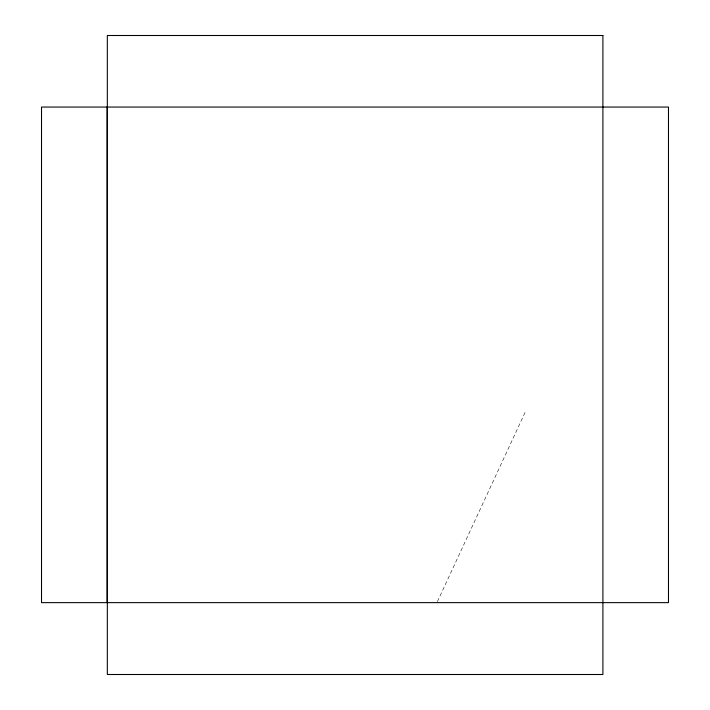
<?xml version="1.0" encoding="UTF-8"?>
<svg xmlns="http://www.w3.org/2000/svg" width="710" height="710" viewBox="0 0 710 710"><rect width="100%" height="100%" fill="white"/><g stroke="black" fill="none" stroke-linecap="round" stroke-linejoin="round"><path stroke-width="0.53" stroke-dasharray="3.55 2.66" d="M437.404 601.636L525.196 412.155"/><path stroke-width="1.06" d="M107.334 107.059L668.483 107.059L668.483 602.639L107.334 602.639M602.905 35.5L107.334 35.5L107.334 674.5L602.905 674.5L602.905 35.5M107.095 107.059L41.517 107.059L41.517 602.639L107.095 602.639L107.095 107.059"/></g></svg>
